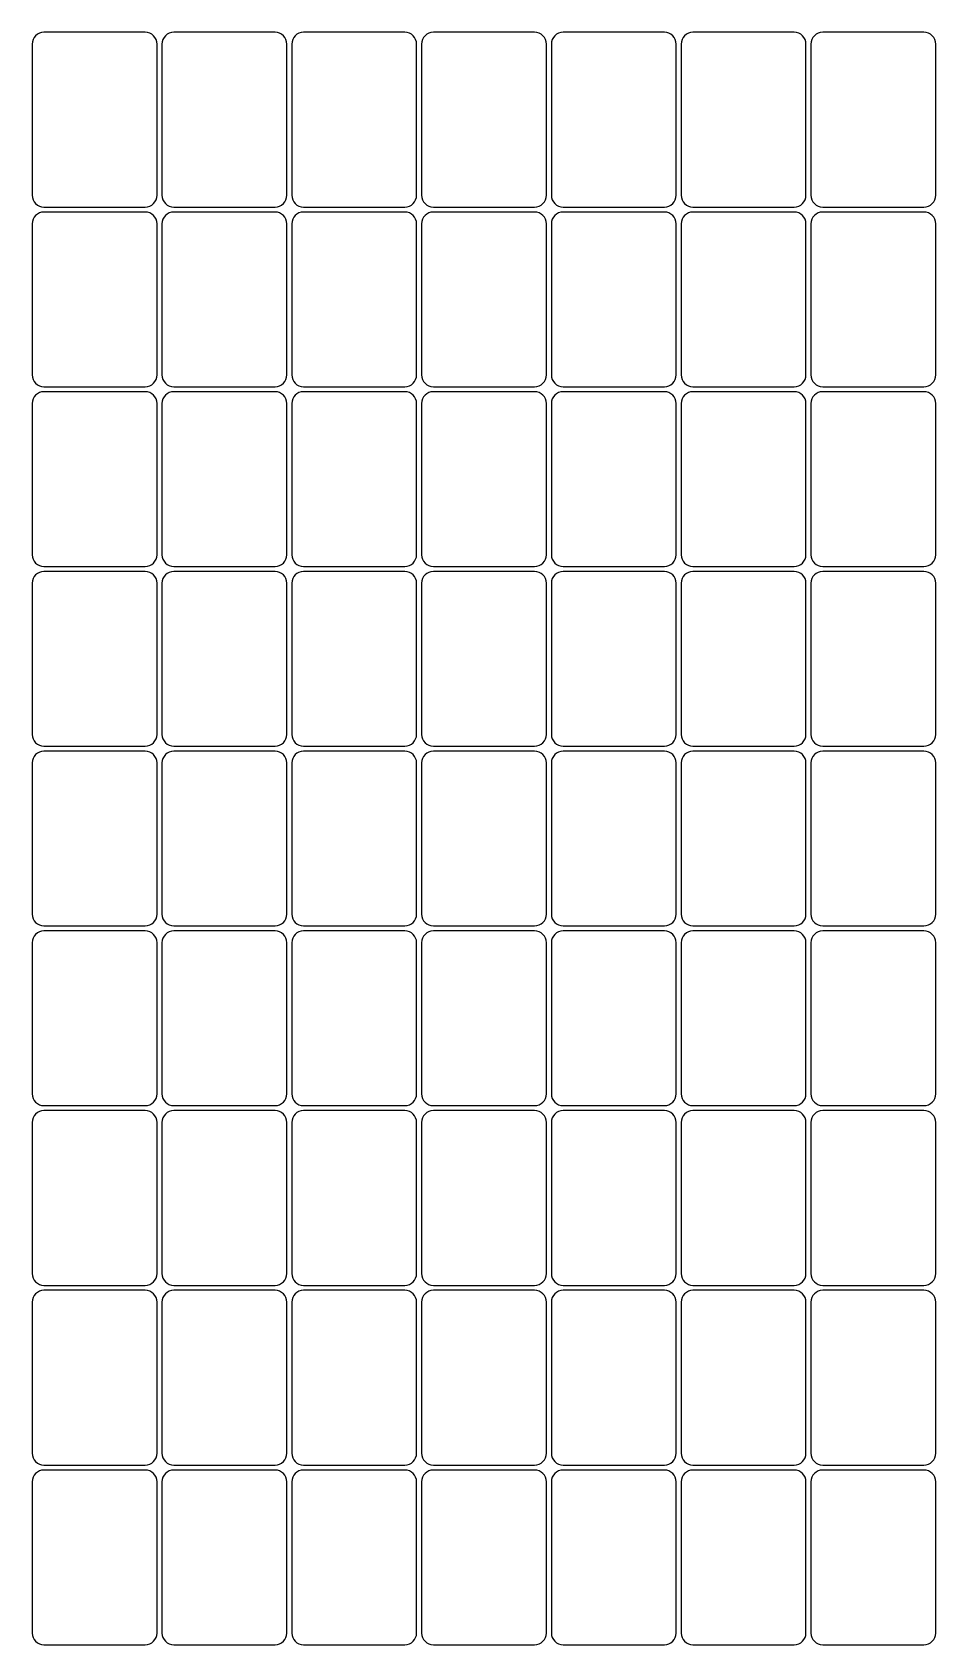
# Model space of a CAD drawing. Header units: inches. Extents: x 1 to 10, y -16.6 to -0.4.
import ezdxf

# ---------------------------------------------------------------- set-up
doc = ezdxf.new("R2010")
doc.units = ezdxf.units.IN

msp = doc.modelspace()

# ---------------------------------------------------------------- linework, layer by layer
for p, q in [((2.105, -0.427), (1.091, -0.427)), ((3.405, -0.427), (2.391, -0.427)), ((4.705, -0.427), (3.691, -0.427)), ((6.005, -0.427), (4.991, -0.427)), ((7.305, -0.427), (6.291, -0.427)), ((8.605, -0.427), (7.591, -0.427)), ((9.905, -0.427), (8.891, -0.427)), ((0.973, -0.545), (0.973, -2.059)), ((2.223, -2.059), (2.223, -0.545)), ((2.273, -0.545), (2.273, -2.059)), ((3.523, -2.059), (3.523, -0.545)), ((3.573, -0.545), (3.573, -2.059)), ((4.823, -2.059), (4.823, -0.545)), ((4.873, -0.545), (4.873, -2.059)), ((6.123, -2.059), (6.123, -0.545)), ((6.173, -0.545), (6.173, -2.059)), ((7.423, -2.059), (7.423, -0.545)), ((7.473, -0.545), (7.473, -2.059)), ((8.723, -2.059), (8.723, -0.545)), ((8.773, -0.545), (8.773, -2.059)), ((10.023, -2.059), (10.023, -0.545)), ((1.091, -2.177), (2.105, -2.177)), ((2.105, -2.227), (1.091, -2.227)), ((2.391, -2.177), (3.405, -2.177)), ((3.405, -2.227), (2.391, -2.227)), ((3.691, -2.177), (4.705, -2.177)), ((4.705, -2.227), (3.691, -2.227)), ((4.991, -2.177), (6.005, -2.177)), ((6.005, -2.227), (4.991, -2.227)), ((6.291, -2.177), (7.305, -2.177)), ((7.305, -2.227), (6.291, -2.227)), ((7.591, -2.177), (8.605, -2.177)), ((8.605, -2.227), (7.591, -2.227)), ((8.891, -2.177), (9.905, -2.177)), ((9.905, -2.227), (8.891, -2.227)), ((0.973, -2.345), (0.973, -3.859)), ((2.223, -3.859), (2.223, -2.345)), ((2.273, -2.345), (2.273, -3.859)), ((3.523, -3.859), (3.523, -2.345)), ((3.573, -2.345), (3.573, -3.859)), ((4.823, -3.859), (4.823, -2.345)), ((4.873, -2.345), (4.873, -3.859)), ((6.123, -3.859), (6.123, -2.345)), ((6.173, -2.345), (6.173, -3.859)), ((7.423, -3.859), (7.423, -2.345)), ((7.473, -2.345), (7.473, -3.859)), ((8.723, -3.859), (8.723, -2.345)), ((8.773, -2.345), (8.773, -3.859)), ((10.023, -3.859), (10.023, -2.345)), ((1.091, -3.977), (2.105, -3.977)), ((2.105, -4.027), (1.091, -4.027)), ((2.391, -3.977), (3.405, -3.977)), ((3.405, -4.027), (2.391, -4.027)), ((3.691, -3.977), (4.705, -3.977)), ((4.705, -4.027), (3.691, -4.027)), ((4.991, -3.977), (6.005, -3.977)), ((6.005, -4.027), (4.991, -4.027)), ((6.291, -3.977), (7.305, -3.977)), ((7.305, -4.027), (6.291, -4.027)), ((7.591, -3.977), (8.605, -3.977)), ((8.605, -4.027), (7.591, -4.027)), ((8.891, -3.977), (9.905, -3.977)), ((9.905, -4.027), (8.891, -4.027)), ((0.973, -4.145), (0.973, -5.659)), ((2.223, -5.659), (2.223, -4.145)), ((2.273, -4.145), (2.273, -5.659)), ((3.523, -5.659), (3.523, -4.145)), ((3.573, -4.145), (3.573, -5.659)), ((4.823, -5.659), (4.823, -4.145)), ((4.873, -4.145), (4.873, -5.659)), ((6.123, -5.659), (6.123, -4.145)), ((6.173, -4.145), (6.173, -5.659)), ((7.423, -5.659), (7.423, -4.145)), ((7.473, -4.145), (7.473, -5.659)), ((8.723, -5.659), (8.723, -4.145)), ((8.773, -4.145), (8.773, -5.659)), ((10.023, -5.659), (10.023, -4.145)), ((1.091, -5.777), (2.105, -5.777)), ((2.391, -5.777), (3.405, -5.777)), ((3.691, -5.777), (4.705, -5.777)), ((4.991, -5.777), (6.005, -5.777)), ((6.291, -5.777), (7.305, -5.777)), ((7.591, -5.777), (8.605, -5.777)), ((8.891, -5.777), (9.905, -5.777)), ((0.973, -5.945), (0.973, -7.459)), ((2.105, -5.827), (1.091, -5.827)), ((2.223, -7.459), (2.223, -5.945)), ((2.273, -5.945), (2.273, -7.459)), ((3.405, -5.827), (2.391, -5.827)), ((3.523, -7.459), (3.523, -5.945)), ((3.573, -5.945), (3.573, -7.459)), ((4.705, -5.827), (3.691, -5.827)), ((4.823, -7.459), (4.823, -5.945)), ((4.873, -5.945), (4.873, -7.459)), ((6.005, -5.827), (4.991, -5.827)), ((6.123, -7.459), (6.123, -5.945)), ((6.173, -5.945), (6.173, -7.459)), ((7.305, -5.827), (6.291, -5.827)), ((7.423, -7.459), (7.423, -5.945)), ((7.473, -5.945), (7.473, -7.459)), ((8.605, -5.827), (7.591, -5.827)), ((8.723, -7.459), (8.723, -5.945)), ((8.773, -5.945), (8.773, -7.459)), ((9.905, -5.827), (8.891, -5.827)), ((10.023, -7.459), (10.023, -5.945)), ((1.091, -7.577), (2.105, -7.577)), ((2.391, -7.577), (3.405, -7.577)), ((3.691, -7.577), (4.705, -7.577)), ((4.991, -7.577), (6.005, -7.577)), ((6.291, -7.577), (7.305, -7.577)), ((7.591, -7.577), (8.605, -7.577)), ((8.891, -7.577), (9.905, -7.577)), ((0.973, -7.745), (0.973, -9.259)), ((2.105, -7.627), (1.091, -7.627)), ((2.223, -9.259), (2.223, -7.745)), ((2.273, -7.745), (2.273, -9.259)), ((3.405, -7.627), (2.391, -7.627)), ((3.523, -9.259), (3.523, -7.745)), ((3.573, -7.745), (3.573, -9.259)), ((4.705, -7.627), (3.691, -7.627)), ((4.823, -9.259), (4.823, -7.745)), ((4.873, -7.745), (4.873, -9.259)), ((6.005, -7.627), (4.991, -7.627)), ((6.123, -9.259), (6.123, -7.745)), ((6.173, -7.745), (6.173, -9.259)), ((7.305, -7.627), (6.291, -7.627)), ((7.423, -9.259), (7.423, -7.745)), ((7.473, -7.745), (7.473, -9.259)), ((8.605, -7.627), (7.591, -7.627)), ((8.723, -9.259), (8.723, -7.745)), ((8.773, -7.745), (8.773, -9.259)), ((9.905, -7.627), (8.891, -7.627)), ((10.023, -9.259), (10.023, -7.745)), ((1.091, -9.377), (2.105, -9.377)), ((2.105, -9.427), (1.091, -9.427)), ((2.391, -9.377), (3.405, -9.377)), ((3.405, -9.427), (2.391, -9.427)), ((3.691, -9.377), (4.705, -9.377)), ((4.705, -9.427), (3.691, -9.427)), ((4.991, -9.377), (6.005, -9.377)), ((6.005, -9.427), (4.991, -9.427)), ((6.291, -9.377), (7.305, -9.377)), ((7.305, -9.427), (6.291, -9.427)), ((7.591, -9.377), (8.605, -9.377)), ((8.605, -9.427), (7.591, -9.427)), ((8.891, -9.377), (9.905, -9.377)), ((9.905, -9.427), (8.891, -9.427)), ((0.973, -9.545), (0.973, -11.059)), ((2.223, -11.059), (2.223, -9.545)), ((2.273, -9.545), (2.273, -11.059)), ((3.523, -11.059), (3.523, -9.545)), ((3.573, -9.545), (3.573, -11.059)), ((4.823, -11.059), (4.823, -9.545)), ((4.873, -9.545), (4.873, -11.059)), ((6.123, -11.059), (6.123, -9.545)), ((6.173, -9.545), (6.173, -11.059)), ((7.423, -11.059), (7.423, -9.545)), ((7.473, -9.545), (7.473, -11.059)), ((8.723, -11.059), (8.723, -9.545)), ((8.773, -9.545), (8.773, -11.059)), ((10.023, -11.059), (10.023, -9.545)), ((1.091, -11.177), (2.105, -11.177)), ((2.105, -11.227), (1.091, -11.227)), ((2.391, -11.177), (3.405, -11.177)), ((3.405, -11.227), (2.391, -11.227)), ((3.691, -11.177), (4.705, -11.177)), ((4.705, -11.227), (3.691, -11.227)), ((4.991, -11.177), (6.005, -11.177)), ((6.005, -11.227), (4.991, -11.227)), ((6.291, -11.177), (7.305, -11.177)), ((7.305, -11.227), (6.291, -11.227)), ((7.591, -11.177), (8.605, -11.177)), ((8.605, -11.227), (7.591, -11.227)), ((8.891, -11.177), (9.905, -11.177)), ((9.905, -11.227), (8.891, -11.227)), ((0.973, -11.345), (0.973, -12.859)), ((2.223, -12.859), (2.223, -11.345)), ((2.273, -11.345), (2.273, -12.859)), ((3.523, -12.859), (3.523, -11.345)), ((3.573, -11.345), (3.573, -12.859)), ((4.823, -12.859), (4.823, -11.345)), ((4.873, -11.345), (4.873, -12.859)), ((6.123, -12.859), (6.123, -11.345)), ((6.173, -11.345), (6.173, -12.859)), ((7.423, -12.859), (7.423, -11.345)), ((7.473, -11.345), (7.473, -12.859)), ((8.723, -12.859), (8.723, -11.345)), ((8.773, -11.345), (8.773, -12.859)), ((10.023, -12.859), (10.023, -11.345)), ((1.091, -12.977), (2.105, -12.977)), ((2.105, -13.027), (1.091, -13.027)), ((2.391, -12.977), (3.405, -12.977)), ((3.405, -13.027), (2.391, -13.027)), ((3.691, -12.977), (4.705, -12.977)), ((4.705, -13.027), (3.691, -13.027)), ((4.991, -12.977), (6.005, -12.977)), ((6.005, -13.027), (4.991, -13.027)), ((6.291, -12.977), (7.305, -12.977)), ((7.305, -13.027), (6.291, -13.027)), ((7.591, -12.977), (8.605, -12.977)), ((8.605, -13.027), (7.591, -13.027)), ((8.891, -12.977), (9.905, -12.977)), ((9.905, -13.027), (8.891, -13.027)), ((0.973, -13.145), (0.973, -14.659)), ((2.223, -14.659), (2.223, -13.145)), ((2.273, -13.145), (2.273, -14.659)), ((3.523, -14.659), (3.523, -13.145)), ((3.573, -13.145), (3.573, -14.659)), ((4.823, -14.659), (4.823, -13.145)), ((4.873, -13.145), (4.873, -14.659)), ((6.123, -14.659), (6.123, -13.145)), ((6.173, -13.145), (6.173, -14.659)), ((7.423, -14.659), (7.423, -13.145)), ((7.473, -13.145), (7.473, -14.659)), ((8.723, -14.659), (8.723, -13.145)), ((8.773, -13.145), (8.773, -14.659)), ((10.023, -14.659), (10.023, -13.145)), ((1.091, -14.777), (2.105, -14.777)), ((2.105, -14.827), (1.091, -14.827)), ((2.391, -14.777), (3.405, -14.777)), ((3.405, -14.827), (2.391, -14.827)), ((3.691, -14.777), (4.705, -14.777)), ((4.705, -14.827), (3.691, -14.827)), ((4.991, -14.777), (6.005, -14.777)), ((6.005, -14.827), (4.991, -14.827)), ((6.291, -14.777), (7.305, -14.777)), ((7.305, -14.827), (6.291, -14.827)), ((7.591, -14.777), (8.605, -14.777)), ((8.605, -14.827), (7.591, -14.827)), ((8.891, -14.777), (9.905, -14.777)), ((9.905, -14.827), (8.891, -14.827)), ((0.973, -14.945), (0.973, -16.459)), ((2.223, -16.459), (2.223, -14.945)), ((2.273, -14.945), (2.273, -16.459)), ((3.523, -16.459), (3.523, -14.945)), ((3.573, -14.945), (3.573, -16.459)), ((4.823, -16.459), (4.823, -14.945)), ((4.873, -14.945), (4.873, -16.459)), ((6.123, -16.459), (6.123, -14.945)), ((6.173, -14.945), (6.173, -16.459)), ((7.423, -16.459), (7.423, -14.945)), ((7.473, -14.945), (7.473, -16.459)), ((8.723, -16.459), (8.723, -14.945)), ((8.773, -14.945), (8.773, -16.459)), ((10.023, -16.459), (10.023, -14.945)), ((1.091, -16.577), (2.105, -16.577)), ((2.391, -16.577), (3.405, -16.577)), ((3.691, -16.577), (4.705, -16.577)), ((4.991, -16.577), (6.005, -16.577)), ((6.291, -16.577), (7.305, -16.577)), ((7.591, -16.577), (8.605, -16.577)), ((8.891, -16.577), (9.905, -16.577))]:
    msp.add_line(p, q)
for centre, start, end in [((1.091, -0.545), 90, 180), ((2.105, -0.545), 0, 90), ((2.391, -0.545), 90, 180), ((3.405, -0.545), 0, 90), ((3.691, -0.545), 90, 180), ((4.705, -0.545), 0, 90), ((4.991, -0.545), 90, 180), ((6.005, -0.545), 0, 90), ((6.291, -0.545), 90, 180), ((7.305, -0.545), 0, 90), ((7.591, -0.545), 90, 180), ((8.605, -0.545), 0, 90), ((8.891, -0.545), 90, 180), ((9.905, -0.545), 0, 90), ((1.091, -2.059), 180, 270), ((2.105, -2.059), 270, 360), ((2.391, -2.059), 180, 270), ((3.405, -2.059), 270, 360), ((3.691, -2.059), 180, 270), ((4.705, -2.059), 270, 360), ((4.991, -2.059), 180, 270), ((6.005, -2.059), 270, 360), ((6.291, -2.059), 180, 270), ((7.305, -2.059), 270, 360), ((7.591, -2.059), 180, 270), ((8.605, -2.059), 270, 360), ((8.891, -2.059), 180, 270), ((9.905, -2.059), 270, 360), ((1.091, -2.345), 90, 180), ((2.105, -2.345), 0, 90), ((2.391, -2.345), 90, 180), ((3.405, -2.345), 0, 90), ((3.691, -2.345), 90, 180), ((4.705, -2.345), 0, 90), ((4.991, -2.345), 90, 180), ((6.005, -2.345), 0, 90), ((6.291, -2.345), 90, 180), ((7.305, -2.345), 0, 90), ((7.591, -2.345), 90, 180), ((8.605, -2.345), 0, 90), ((8.891, -2.345), 90, 180), ((9.905, -2.345), 0, 90), ((1.091, -3.859), 180, 270), ((2.105, -3.859), 270, 360), ((2.391, -3.859), 180, 270), ((3.405, -3.859), 270, 360), ((3.691, -3.859), 180, 270), ((4.705, -3.859), 270, 360), ((4.991, -3.859), 180, 270), ((6.005, -3.859), 270, 360), ((6.291, -3.859), 180, 270), ((7.305, -3.859), 270, 360), ((7.591, -3.859), 180, 270), ((8.605, -3.859), 270, 360), ((8.891, -3.859), 180, 270), ((9.905, -3.859), 270, 360), ((1.091, -4.145), 90, 180), ((2.105, -4.145), 0, 90), ((2.391, -4.145), 90, 180), ((3.405, -4.145), 0, 90), ((3.691, -4.145), 90, 180), ((4.705, -4.145), 0, 90), ((4.991, -4.145), 90, 180), ((6.005, -4.145), 0, 90), ((6.291, -4.145), 90, 180), ((7.305, -4.145), 0, 90), ((7.591, -4.145), 90, 180), ((8.605, -4.145), 0, 90), ((8.891, -4.145), 90, 180), ((9.905, -4.145), 0, 90), ((1.091, -5.659), 180, 270), ((2.105, -5.659), 270, 360), ((2.391, -5.659), 180, 270), ((3.405, -5.659), 270, 360), ((3.691, -5.659), 180, 270), ((4.705, -5.659), 270, 360), ((4.991, -5.659), 180, 270), ((6.005, -5.659), 270, 360), ((6.291, -5.659), 180, 270), ((7.305, -5.659), 270, 360), ((7.591, -5.659), 180, 270), ((8.605, -5.659), 270, 360), ((8.891, -5.659), 180, 270), ((9.905, -5.659), 270, 360), ((1.091, -5.945), 90, 180), ((2.105, -5.945), 0, 90), ((2.391, -5.945), 90, 180), ((3.405, -5.945), 0, 90), ((3.691, -5.945), 90, 180), ((4.705, -5.945), 0, 90), ((4.991, -5.945), 90, 180), ((6.005, -5.945), 0, 90), ((6.291, -5.945), 90, 180), ((7.305, -5.945), 0, 90), ((7.591, -5.945), 90, 180), ((8.605, -5.945), 0, 90), ((8.891, -5.945), 90, 180), ((9.905, -5.945), 0, 90), ((1.091, -7.459), 180, 270), ((2.105, -7.459), 270, 360), ((2.391, -7.459), 180, 270), ((3.405, -7.459), 270, 360), ((3.691, -7.459), 180, 270), ((4.705, -7.459), 270, 360), ((4.991, -7.459), 180, 270), ((6.005, -7.459), 270, 360), ((6.291, -7.459), 180, 270), ((7.305, -7.459), 270, 360), ((7.591, -7.459), 180, 270), ((8.605, -7.459), 270, 360), ((8.891, -7.459), 180, 270), ((9.905, -7.459), 270, 360), ((1.091, -7.745), 90, 180), ((2.105, -7.745), 0, 90), ((2.391, -7.745), 90, 180), ((3.405, -7.745), 0, 90), ((3.691, -7.745), 90, 180), ((4.705, -7.745), 0, 90), ((4.991, -7.745), 90, 180), ((6.005, -7.745), 0, 90), ((6.291, -7.745), 90, 180), ((7.305, -7.745), 0, 90), ((7.591, -7.745), 90, 180), ((8.605, -7.745), 0, 90), ((8.891, -7.745), 90, 180), ((9.905, -7.745), 0, 90), ((1.091, -9.259), 180, 270), ((2.105, -9.259), 270, 360), ((2.391, -9.259), 180, 270), ((3.405, -9.259), 270, 360), ((3.691, -9.259), 180, 270), ((4.705, -9.259), 270, 360), ((4.991, -9.259), 180, 270), ((6.005, -9.259), 270, 360), ((6.291, -9.259), 180, 270), ((7.305, -9.259), 270, 360), ((7.591, -9.259), 180, 270), ((8.605, -9.259), 270, 360), ((8.891, -9.259), 180, 270), ((9.905, -9.259), 270, 360), ((1.091, -9.545), 90, 180), ((2.105, -9.545), 0, 90), ((2.391, -9.545), 90, 180), ((3.405, -9.545), 0, 90), ((3.691, -9.545), 90, 180), ((4.705, -9.545), 0, 90), ((4.991, -9.545), 90, 180), ((6.005, -9.545), 0, 90), ((6.291, -9.545), 90, 180), ((7.305, -9.545), 0, 90), ((7.591, -9.545), 90, 180), ((8.605, -9.545), 0, 90), ((8.891, -9.545), 90, 180), ((9.905, -9.545), 0, 90), ((1.091, -11.059), 180, 270), ((2.105, -11.059), 270, 360), ((2.391, -11.059), 180, 270), ((3.405, -11.059), 270, 360), ((3.691, -11.059), 180, 270), ((4.705, -11.059), 270, 360), ((4.991, -11.059), 180, 270), ((6.005, -11.059), 270, 360), ((6.291, -11.059), 180, 270), ((7.305, -11.059), 270, 360), ((7.591, -11.059), 180, 270), ((8.605, -11.059), 270, 360), ((8.891, -11.059), 180, 270), ((9.905, -11.059), 270, 360), ((1.091, -11.345), 90, 180), ((2.105, -11.345), 0, 90), ((2.391, -11.345), 90, 180), ((3.405, -11.345), 0, 90), ((3.691, -11.345), 90, 180), ((4.705, -11.345), 0, 90), ((4.991, -11.345), 90, 180), ((6.005, -11.345), 0, 90), ((6.291, -11.345), 90, 180), ((7.305, -11.345), 0, 90), ((7.591, -11.345), 90, 180), ((8.605, -11.345), 0, 90), ((8.891, -11.345), 90, 180), ((9.905, -11.345), 0, 90), ((1.091, -12.859), 180, 270), ((2.105, -12.859), 270, 360), ((2.391, -12.859), 180, 270), ((3.405, -12.859), 270, 360), ((3.691, -12.859), 180, 270), ((4.705, -12.859), 270, 360), ((4.991, -12.859), 180, 270), ((6.005, -12.859), 270, 360), ((6.291, -12.859), 180, 270), ((7.305, -12.859), 270, 360), ((7.591, -12.859), 180, 270), ((8.605, -12.859), 270, 360), ((8.891, -12.859), 180, 270), ((9.905, -12.859), 270, 360), ((1.091, -13.145), 90, 180), ((2.105, -13.145), 0, 90), ((2.391, -13.145), 90, 180), ((3.405, -13.145), 0, 90), ((3.691, -13.145), 90, 180), ((4.705, -13.145), 0, 90), ((4.991, -13.145), 90, 180), ((6.005, -13.145), 0, 90), ((6.291, -13.145), 90, 180), ((7.305, -13.145), 0, 90), ((7.591, -13.145), 90, 180), ((8.605, -13.145), 0, 90), ((8.891, -13.145), 90, 180), ((9.905, -13.145), 0, 90), ((1.091, -14.659), 180, 270), ((2.105, -14.659), 270, 360), ((2.391, -14.659), 180, 270), ((3.405, -14.659), 270, 360), ((3.691, -14.659), 180, 270), ((4.705, -14.659), 270, 360), ((4.991, -14.659), 180, 270), ((6.005, -14.659), 270, 360), ((6.291, -14.659), 180, 270), ((7.305, -14.659), 270, 360), ((7.591, -14.659), 180, 270), ((8.605, -14.659), 270, 360), ((8.891, -14.659), 180, 270), ((9.905, -14.659), 270, 360), ((1.091, -14.945), 90, 180), ((2.105, -14.945), 0, 90), ((2.391, -14.945), 90, 180), ((3.405, -14.945), 0, 90), ((3.691, -14.945), 90, 180), ((4.705, -14.945), 0, 90), ((4.991, -14.945), 90, 180), ((6.005, -14.945), 0, 90), ((6.291, -14.945), 90, 180), ((7.305, -14.945), 0, 90), ((7.591, -14.945), 90, 180), ((8.605, -14.945), 0, 90), ((8.891, -14.945), 90, 180), ((9.905, -14.945), 0, 90), ((1.091, -16.459), 180, 270), ((2.105, -16.459), 270, 360), ((2.391, -16.459), 180, 270), ((3.405, -16.459), 270, 360), ((3.691, -16.459), 180, 270), ((4.705, -16.459), 270, 360), ((4.991, -16.459), 180, 270), ((6.005, -16.459), 270, 360), ((6.291, -16.459), 180, 270), ((7.305, -16.459), 270, 360), ((7.591, -16.459), 180, 270), ((8.605, -16.459), 270, 360), ((8.891, -16.459), 180, 270), ((9.905, -16.459), 270, 360)]:
    msp.add_arc(centre, 0.118, start, end)

doc.saveas('drawing.dxf')
